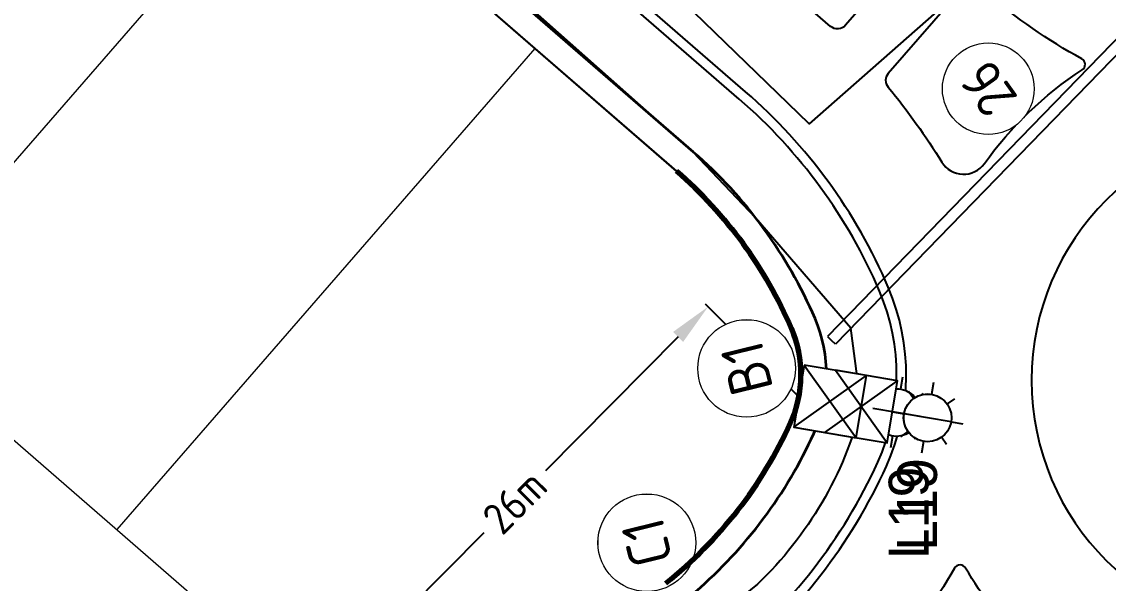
# Model space of a CAD drawing. Extents: x 294483 to 298631, y 6233899 to 6239242.
# Drawn here: x 296481 to 296532.1, y 6237065.2 to 6237091.6 of the extents above; entities that cross this region are included whole.
import ezdxf
from ezdxf.enums import TextEntityAlignment as Align

# ---------------------------------------------------------------- set-up
doc = ezdxf.new("R2010")
doc.units = 0
doc.header["$PDSIZE"] = -5
for name, color, linetype in [('_User Duct ID', 3, 'Continuous'), ('_USER_SITEPLAN', 7, 'Continuous'), ('_User_SLCP', 6, 'Continuous'), ('Duct_SP_NEW', 2, 'Continuous'), ('Equip_SP_SL_NEW', 2, 'Continuous'), ('Mains_HV_NEW_U72', 2, 'Continuous'), ('Mains_SL_NEW_C57', 2, 'Continuous'), ('Notes', 7, 'Continuous'), ('Notes_SP_NEW', 2, 'Continuous'), ('SupportsOH_SP_TR_HV_LV_SL_EXT', 7, 'Continuous'), ('SupportsUG_SP_LV_SL_NEW', 2, 'Continuous'), ('Trench_SP_NEW', 2, 'Continuous')]:
    doc.layers.add(name, color=color, linetype=linetype)
doc.styles.add('ieISOCP', font='isocp.shx')
doc.styles.add('POLE_LABEL', font='arial.ttf')
doc.styles.add('SL_LABEL', font='arial.ttf')
doc.styles.get("Standard").update_dxf_attribs({"font": 'isocp.shx'})
doc.linetypes.add('Cable 5', pattern='A,10,-1,["o",Standard,S=2,R=0,X=-1,Y=-0.7],-1e-05,["o",Standard,S=2,R=0,X=-0.2,Y=-0.7],-1.2', length=12.20001)
doc.linetypes.add('Cable New UG', pattern='A,7,-0.25,["x",Standard,S=2,R=0,X=0.2,Y=-0.8],-2.1', length=9.35)
doc.linetypes.add('IE Trench HV', pattern='A,7,-0.2,["/",Standard,S=3,R=0,X=0.6,Y=-1.4],-2.5', length=9.7)
doc.dimstyles.get("Standard").update_dxf_attribs({"dimtxt": 0.18, "dimasz": 0.18, "dimexe": 0.18, "dimexo": 0.0625, "dimgap": 0.09, "dimtad": 0, "dimtih": 1, "dimtoh": 1, "dimdec": 4, "dimzin": 0, "dimdsep": 46, "dimtxsty": 'Standard', "dimcen": 0.09, "dimadec": 0, "dimazin": 0, "dimtfac": 1, "dimtdec": 4, "dimtofl": 0, "dimtmove": 0, "dimatfit": 3, "dimfxl": 1, "dimtolj": 1, "dimtzin": 0, "dimarcsym": 0})

# ---------------------------------------------------------------- blocks, each defined once
blk = doc.blocks.new('*U64')
blk.add_line((0, 0), (0, 0))
for tag, p, flags in [('Z', (0, 0), 1), ('OPERATED_BY', (0, -9.607), 9)]:
    blk.add_attdef(tag, p, '', height=0.2, dxfattribs=dict(flags=flags))
at = {"style": 'SL_LABEL', "flags": 9}
blk.add_attdef('STREET_CODE', text='', height=0.2, dxfattribs=at).set_placement((0, -0.2), align=Align.MIDDLE_LEFT)
for tag, height, flags, p in [('CONSTRUCTED_VOLTAGE', 0.2, 9, (0, -0.4)), ('CONTROL_TYPE', 0.2, 9, (0, -0.6)), ('LANTERN_PURPOSE', 0.2, 9, (0, -0.8)), ('LANTERN_TYPE', 0.2, 9, (0, -1)), ('NO_PHASES', 0.2, 9, (0, -1.2)), ('OPERATING_VOLTAGE', 0.2, 9, (0, -1.4)), ('STATE', 0.2, 9, (0, -2)), ('ORIENTATION', 0.2, 9, (0, -1.6)), ('OWNED_BY', 0.2, 9, (0, -1.8)), ('LNUMBER', 2.5, 8, (1.2, -2.8)), ('USAGE', 0.2, 9, (0, -2.2)), ('CEXIST', 0.2, 9, (0, -2.4)), ('CNEW', 0.2, 9, (0, -2.6)), ('CNUMBER', 0.2, 9, (0, -2.8)), ('CREMOVE', 0.2, 9, (0, -3)), ('CREPLACE', 0.2, 9, (0, -3.2)), ('LKINGHEIGHT', 0.2, 9, (0, -3.4)), ('LBRACKET', 0.2, 9, (0, -3.6)), ('LBRACKETVOCAB', 0.2, 9, (0, -3.8)), ('LCATEGORY', 0.2, 9, (0, -4)), ('LCHARGE1', 0.2, 9, (0, -4.2)), ('LCHARGE1PERCENT', 0.2, 9, (0, -4.4)), ('LCHARGE2', 0.2, 9, (0, -4.6)), ('LCHARGE2PERCENT', 0.2, 9, (0, -4.8)), ('LCHARGE3', 0.2, 9, (0, -5)), ('LCHARGE3PERCENT', 0.2, 9, (0, -5.2)), ('LEXIST', 0.2, 9, (0, -5.4)), ('LLAMP', 0.2, 9, (0, -5.6)), ('LLAMPVOCAB', 0.2, 9, (0, -5.8)), ('LMAST', 0.2, 9, (0, -6)), ('LMASTVOCAB', 0.2, 9, (0, -6.2)), ('LNEW', 0.2, 9, (0, -6.4)), ('LANTNUMBER', 0.2, 9, (0, -6.6)), ('LOUTREACH', 0.2, 9, (0, -7)), ('LOUTREACHVOCAB', 0.2, 9, (0, -7.2)), ('LRATECODE', 0.2, 9, (0, -7.4)), ('LREMOVE', 0.2, 9, (0, -7.6)), ('LREPLACE', 0.2, 9, (0, -7.8)), ('LTYPE', 0.2, 9, (0, -8)), ('LTYPEVOCAB', 0.2, 9, (0, -8.2)), ('SUBURB', 0.2, 9, (0, -8.6)), ('STREETNAME', 0.2, 9, (0, -8.8)), ('LEGEND', 0.2, 9, (0, -8.4)), ('LOCATION', 0.2, 9, (0, -9)), ('NOTES', 0.2, 9, (0, -9.2)), ('MAINTAINED_BY', 0.2, 9, (0, -9.863))]:
    blk.add_attdef(tag, text='', height=height, dxfattribs=dict(flags=flags)).set_placement(p, align=Align.MIDDLE_LEFT)
at = {"color": 82, "lineweight": 25, "true_color": 0x23df20}
blk.add_wipeout([(0, 5.718), (-0.431, 5.655), (-0.855, 5.45), (-1.18, 5.144), (-1.354, 4.864), (-1.5, 4.218), (-1.332, 3.527), (-1.061, 3.157), (-0.611, 2.848), (0, 2.718), (0.665, 2.874), (1.06, 3.157), (1.353, 3.57), (1.5, 4.218), (1.393, 4.773), (1.06, 5.278), (0.638, 5.575)], dxfattribs=at)
for p, q in [((0, 5.718), (0, 6.468)), ((-1.459, 5.676), (-1.061, 5.278)), ((1.458, 5.676), (1.06, 5.278)), ((-2.25, 4.218), (-1.5, 4.218)), ((1.5, 4.218), (2.25, 4.218)), ((-1.459, 2.759), (-1.061, 3.157)), ((1.458, 2.759), (1.06, 3.157)), ((0, 0), (0, 2.721))]:
    blk.add_line(p, q)
blk.add_circle((0, 4.218), 1.5)
blk = doc.blocks.new('COLUMN_NEW')
for tag, height, flags, p in [('ASSET_NUM', 2.5, 8, (2, 2)), ('STREETNAME', 0.2, 9, (1.5, -2)), ('LOCATION', 0.2, 9, (1.5, -2.2)), ('NOTES', 0.2, 9, (1.5, -2.4)), ('LABEL_ALIGNMENT', 0.2, 9, (1.5, -2.6)), ('Z', 0.2, 1, (1.5, -2.8))]:
    blk.add_attdef(tag, text='', height=height, dxfattribs=dict(flags=flags)).set_placement(p, align=Align.MIDDLE_LEFT)
blk.add_wipeout([(-1.485, -1.485), (1.485, -1.485), (1.485, 1.485), (-1.485, 1.485)])
at = {"lineweight": -3}
blk.add_lwpolyline([(-1.485, -1.485), (1.485, -1.485), (1.485, 1.485), (-1.485, 1.485)], close=True, dxfattribs=at)
at = {"style": 'POLE_LABEL', "flags": 9}
blk.add_attdef('STRUCTURE_PLANT_NUMBER', text='', height=0.2, dxfattribs=at).set_placement((1.5, 0.242), align=Align.MIDDLE_LEFT)
at = {"flags": 9}
for tag, p in [('STREET_CODE', (1.5, 0)), ('COLUMN_TYPE', (1.5, -0.2)), ('OWNED_BY', (1.5, -0.4)), ('OPERATED_BY', (1.5, -0.6)), ('STATE', (1.5, -1)), ('MAINTAINED_BY', (1.5, -0.8)), ('USAGE', (1.5, -1.2)), ('LEGEND', (1.5, -1.4)), ('PARENT', (1.5, -1.6)), ('SUBURB', (1.5, -1.8))]:
    blk.add_attdef(tag, text='', height=0.2, dxfattribs=at).set_placement(p, align=Align.MIDDLE_LEFT)
blk = doc.blocks.new('*U88')
blk.add_line((0, 0), (0, 0))
for tag, p, flags in [('Z', (0, 0), 1), ('OPERATED_BY', (0, -9.607), 9)]:
    blk.add_attdef(tag, p, '', height=0.2, dxfattribs=dict(flags=flags))
at = {"style": 'SL_LABEL', "flags": 9}
blk.add_attdef('STREET_CODE', text='', height=0.2, dxfattribs=at).set_placement((0, -0.2), align=Align.MIDDLE_LEFT)
for tag, height, flags, p in [('CONSTRUCTED_VOLTAGE', 0.2, 9, (0, -0.4)), ('CONTROL_TYPE', 0.2, 9, (0, -0.6)), ('LANTERN_PURPOSE', 0.2, 9, (0, -0.8)), ('LANTERN_TYPE', 0.2, 9, (0, -1)), ('NO_PHASES', 0.2, 9, (0, -1.2)), ('OPERATING_VOLTAGE', 0.2, 9, (0, -1.4)), ('STATE', 0.2, 9, (0, -2)), ('ORIENTATION', 0.2, 9, (0, -1.6)), ('OWNED_BY', 0.2, 9, (0, -1.8)), ('LNUMBER', 2.5, 8, (1.2, -2.8)), ('USAGE', 0.2, 9, (0, -2.2)), ('CEXIST', 0.2, 9, (0, -2.4)), ('CNEW', 0.2, 9, (0, -2.6)), ('CNUMBER', 0.2, 9, (0, -2.8)), ('CREMOVE', 0.2, 9, (0, -3)), ('CREPLACE', 0.2, 9, (0, -3.2)), ('LKINGHEIGHT', 0.2, 9, (0, -3.4)), ('LBRACKET', 0.2, 9, (0, -3.6)), ('LBRACKETVOCAB', 0.2, 9, (0, -3.8)), ('LCATEGORY', 0.2, 9, (0, -4)), ('LCHARGE1', 0.2, 9, (0, -4.2)), ('LCHARGE1PERCENT', 0.2, 9, (0, -4.4)), ('LCHARGE2', 0.2, 9, (0, -4.6)), ('LCHARGE2PERCENT', 0.2, 9, (0, -4.8)), ('LCHARGE3', 0.2, 9, (0, -5)), ('LCHARGE3PERCENT', 0.2, 9, (0, -5.2)), ('LEXIST', 0.2, 9, (0, -5.4)), ('LLAMP', 0.2, 9, (0, -5.6)), ('LLAMPVOCAB', 0.2, 9, (0, -5.8)), ('LMAST', 0.2, 9, (0, -6)), ('LMASTVOCAB', 0.2, 9, (0, -6.2)), ('LNEW', 0.2, 9, (0, -6.4)), ('LANTNUMBER', 0.2, 9, (0, -6.6)), ('LOUTREACH', 0.2, 9, (0, -7)), ('LOUTREACHVOCAB', 0.2, 9, (0, -7.2)), ('LRATECODE', 0.2, 9, (0, -7.4)), ('LREMOVE', 0.2, 9, (0, -7.6)), ('LREPLACE', 0.2, 9, (0, -7.8)), ('LTYPE', 0.2, 9, (0, -8)), ('LTYPEVOCAB', 0.2, 9, (0, -8.2)), ('SUBURB', 0.2, 9, (0, -8.6)), ('STREETNAME', 0.2, 9, (0, -8.8)), ('LEGEND', 0.2, 9, (0, -8.4)), ('LOCATION', 0.2, 9, (0, -9)), ('NOTES', 0.2, 9, (0, -9.2)), ('MAINTAINED_BY', 0.2, 9, (0, -9.863))]:
    blk.add_attdef(tag, text='', height=height, dxfattribs=dict(flags=flags)).set_placement(p, align=Align.MIDDLE_LEFT)
at = {"color": 82, "lineweight": 25, "true_color": 0x23df20}
blk.add_wipeout([(0, 5.718), (-0.431, 5.655), (-0.855, 5.45), (-1.18, 5.144), (-1.354, 4.864), (-1.5, 4.218), (-1.332, 3.527), (-1.061, 3.157), (-0.611, 2.848), (0, 2.718), (0.665, 2.874), (1.06, 3.157), (1.353, 3.57), (1.5, 4.218), (1.393, 4.773), (1.06, 5.278), (0.638, 5.575)], dxfattribs=at)
for p, q in [((0, 5.718), (0, 6.468)), ((-1.459, 5.676), (-1.061, 5.278)), ((1.458, 5.676), (1.06, 5.278)), ((-2.25, 4.218), (-1.5, 4.218)), ((1.5, 4.218), (2.25, 4.218)), ((-1.459, 2.759), (-1.061, 3.157)), ((1.458, 2.759), (1.06, 3.157)), ((0, 0), (0, 2.721))]:
    blk.add_line(p, q)
blk.add_circle((0, 4.218), 1.5)
blk = doc.blocks.new('DUCT_INDICATOR')
at = {"color": 7, "lineweight": 9}
blk.add_attdef('CODE', text='', height=1.8, dxfattribs=at).set_placement((-4.396, 4.914), align=Align.MIDDLE_CENTER)
at = {"color": 7, "linetype": 'Continuous'}
blk.add_wipeout([(0, 2.874), (-0.984, 2.701), (-1.603, 2.386), (-2.177, 1.877), (-2.673, 1.056), (-2.874, 0), (-2.738, -0.873), (-2.4, -1.582), (-1.974, -2.089), (-1.133, -2.642), (-0.477, -2.834), (0.747, -2.775), (1.67, -2.339), (2.395, -1.589), (2.694, -1.002), (2.843, -0.422), (2.874, 0), (2.82, 0.556), (2.676, 1.05), (2.485, 1.444), (2.19, 1.862), (1.811, 2.232), (1.321, 2.553), (0.849, 2.746)], dxfattribs=at)
at = {"color": 7, "lineweight": 18}
blk.add_circle((0, 0), 2.874, dxfattribs=at)
at = {"color": 7, "lineweight": 9, "flags": 1}
blk.add_attdef('Z', (0, 0), '', height=0.2, dxfattribs=at)
blk = doc.blocks.new('*D235')
at = {"layer": 'Defpoints', "color": 0, "lineweight": 0, "transparency": 16777216}
for p in [(296513.256, 6237078.226), (296517.557, 6237073.961), (296499.366, 6237055.616)]:
    blk.add_point(p, dxfattribs=at)
at = {"layer": 'Notes', "color": 0, "lineweight": -2, "transparency": 16777216}
for p, q in [((296517.513, 6237074.005), (296513.128, 6237078.353)), ((296511.848, 6237076.806), (296505.601, 6237070.507)), ((296496.473, 6237061.302), (296502.719, 6237067.601)), ((296499.321, 6237055.66), (296494.937, 6237060.008))]:
    blk.add_line(p, q, dxfattribs=at)
at = {"layer": 'Notes', "color": 0, "lineweight": 0, "transparency": 16777216}
for points in [[(296511.611, 6237077.041), (296512.084, 6237076.571), (296513.256, 6237078.226)], [(296496.236, 6237061.537), (296496.709, 6237061.067), (296495.064, 6237059.882)]]:
    blk.add_solid(points, dxfattribs=at)
at = {"layer": 'Notes', "color": 0, "transparency": 16777216, "insert": (296504.16, 6237069.054), "char_height": 1.5, "attachment_point": 5, "rotation": 45.2392}
blk.add_mtext('\\A1;26m', dxfattribs=at)

msp = doc.modelspace()

# ---------------------------------------------------------------- linework, layer by layer
at = {"layer": 'Duct_SP_NEW'}
for p, q in [((296537.93651, 6237096.47251), (296518.87128, 6237076.82083)), ((296538.30973, 6237096.11043), (296519.2445, 6237076.45875)), ((296518.87128, 6237076.82083), (296519.05789, 6237076.63979)), ((296519.2445, 6237076.45875), (296519.05789, 6237076.63979))]:
    msp.add_line(p, q, dxfattribs=at)
at = {"layer": 'Mains_HV_NEW_U72', "color": 10, "linetype": 'Cable New UG', "ltscale": 0.75, "flags": 128}
msp.add_lwpolyline([(296438.14623, 6236821.03112), (296438.14623, 6236821.03112), (296427.83879, 6236794.56024), (296427.83879, 6236794.56024), (296407.77228, 6236795.18704), (296403.81296, 6236803.76998, -0.05031578), (296437.98943, 6236863.26379), (296425.69102, 6236871.15594), (296424.1553, 6236880.37949), (296384.11052, 6236908.83828), (296377.87732, 6236908.03257), (296391.82564, 6236926.75584), (296391.83243, 6236930.22764), (296467.05043, 6237003.85133), (296525.69234, 6237049.39121, -0.07848143), (296534.71668, 6237053.64081, -0.09539802), (296538.37598, 6237053.62302), (296568.04955, 6237077.78022), (296543.40511, 6237109.21311), (296518.00278, 6237086.834), (296506.17473, 6237098.32044)], format="xyb", dxfattribs=at)
at = {"layer": 'Mains_SL_NEW_C57', "color": 2, "linetype": 'Cable 5', "ltscale": 0.5, "elevation": 12, "flags": 128}
msp.add_lwpolyline([(296520.46067, 6237073.52197), (296519.97389, 6237077.21057), (296515.49065, 6237082.41302), (296512.56145, 6237085.50968), (296492.86841, 6237102.97928), (296434.33686, 6237153.78068), (296381.38244, 6237199.84732)], dxfattribs=at)
msp.add_lwpolyline([(296520.46067, 6237073.52197, -0.14013285), (296515.58438, 6237065.16133), (296489.29273, 6237043.84448), (296436.19798, 6237001.1472, 0.044848), (296396.45053, 6236963.04887, 0.05675932), (296342.44768, 6236891.61321), (296325.02173, 6236860.40955), (296306.34047, 6236818.52318), (296294.83664, 6236813.90097, 0.05616407), (296271.41304, 6236821.48532)], format="xyb", dxfattribs=at)
at = {"layer": 'Notes', "lineweight": 9}
for p, q in [((296474.1275, 6237077.55504), (296493.79179, 6237100.21152)), ((296505.11036, 6237090.38777), (296485.44608, 6237067.73129)), ((296472.2489, 6237079.18555), (296499.3392, 6237055.67301))]:
    msp.add_line(p, q, dxfattribs=at)
at = {"layer": 'Notes'}
for p, q in [((296493.79179, 6237100.21152), (296505.11036, 6237090.38777)), ((296505.11036, 6237090.38777), (296511.77489, 6237084.60341))]:
    msp.add_line(p, q, dxfattribs=at)
at = {"layer": 'Notes', "color": 254, "true_color": 0xd1d1d1, "flags": 128}
for points in [[(296370.29804, 6237228.44928), (296522.95259, 6237095.95551, -0.41421356), (296523.00246, 6237095.25016), (296519.72508, 6237091.47408, -0.41421356), (296519.01973, 6237091.42421), (296366.36518, 6237223.91798)], [(296524.01338, 6237058.61118, -0.02912881), (296527.76958, 6237060.3348, 0.54331504), (296528.17638, 6237062.30682, -0.06567317), (296525.36702, 6237065.92066, 0.57473691), (296524.84858, 6237065.91956, -0.0446251), (296521.71551, 6237061.4804, 0.35885263), (296521.70616, 6237060.84465), (296523.3882, 6237058.7405, 0.36074967), (296524.01338, 6237058.61118)]]:
    msp.add_lwpolyline(points, format="xyb", dxfattribs=at)
at = {"layer": 'Notes', "color": 254, "true_color": 0xd1d1d1}
msp.add_lwpolyline([(296515.01977, 6237088.34149), (296363.12057, 6237220.17966)], dxfattribs=at)
at = {"layer": 'Notes', "color": 254, "true_color": 0xd1d1d1, "flags": 128}
msp.add_lwpolyline([(296514.72481, 6237088.00164), (296362.82561, 6237219.83981)], dxfattribs=at)
at = {"layer": 'Notes', "flags": 128}
msp.add_lwpolyline([(296511.77516, 6237084.60317), (296359.87597, 6237216.44134)], dxfattribs=at)
at = {"layer": 'Notes', "color": 254, "true_color": 0xd1d1d1, "flags": 128}
msp.add_lwpolyline([(296526.3823, 6237092.99199), (296525.97997, 6237093.34112, 0.41421363), (296525.27463, 6237093.29125), (296521.73034, 6237089.20765, 0.36736919), (296521.72342, 6237088.56032, -0.03572851), (296524.25165, 6237085.03393, 0.53620368), (296526.24939, 6237084.96231, -0.09193387), (296530.85201, 6237089.38256, 0.56552409), (296530.83124, 6237089.89632, -0.05349898)], format="xyb", close=True, dxfattribs=at)
at = {"layer": 'Notes', "color": 254, "true_color": 0xd1d1d1}
for points in [[(296514.35353, 6237061.33824, 0.11832036), (296521.64482, 6237070.71593, 0.21054468), (296521.73166, 6237079.14268, 0.11329871), (296515.01946, 6237088.34176, 0.11329871)], [(296514.07255, 6237061.68974, 0.11832036), (296521.23491, 6237070.90161, 0.21054468), (296521.31802, 6237078.96549, 0.11329871), (296514.7245, 6237088.00191)], [(296528.46927, 6237074.76211, 1), (296552.46927, 6237074.76211, 1), (296528.46927, 6237074.76211)]]:
    msp.add_lwpolyline(points, format="xyb", dxfattribs=at)
at = {"layer": 'Notes', "flags": 128}
msp.add_lwpolyline([(296511.26272, 6237065.20468, 0.11832036), (296517.13586, 6237072.75842, 0.21054468), (296517.18156, 6237077.19355, 0.11329871), (296511.77489, 6237084.60341, 0.11329871)], format="xyb", dxfattribs=at)
at = {"layer": 'Trench_SP_NEW', "color": 10, "linetype": 'IE Trench HV', "lineweight": 35, "ltscale": 0.35, "flags": 128}
msp.add_lwpolyline([(296512.56173, 6237085.50943), (296381.12868, 6237199.55481)], dxfattribs=at)
msp.add_lwpolyline([(296512.67316, 6237064.81772, 0.10828179), (296518.22894, 6237072.26327, 0.21054468), (296518.28462, 6237077.66607, 0.11329871), (296512.56145, 6237085.50968, 0.11329871)], format="xyb", dxfattribs=at)

# ---------------------------------------------------------------- dimensions: what is measured, and where the dimension line sits
at = {"layer": 'Notes'}
dim = msp.add_aligned_dim(p1=(296499.36555, 6237055.6163), p2=(296517.55728, 6237073.96055), distance=6.05754, text='26m', dimstyle='Standard', override={"dimtxt": 1.5, "dimasz": 2, "dimgap": 0.5, "dimtih": 0}, dxfattribs=at)
dim.commit()
dim.dimension.update_dxf_attribs({"geometry": '*D235', "text_midpoint": (296504.16024, 6237069.05383)})

# ---------------------------------------------------------------- next in the draw order: block references
at = {"layer": '_User Duct ID'}
ref = msp.add_blockref('DUCT_INDICATOR', (296510.37415, 6237067.11674), dxfattribs=dict(at, xscale=0.8, yscale=0.8, zscale=0.8, rotation=103.8615259150568))
ref.add_attrib('CODE', 'C1', dxfattribs={"layer": '0', "height": 2, "rotation": 103.861526}).set_placement((296510.37415, 6237067.11674), align=Align.MIDDLE_CENTER)
at = {"layer": 'Equip_SP_SL_NEW', "linetype": 'Continuous'}
ref = msp.add_blockref('*U64', (296518.99653, 6237073.76998, 12), dxfattribs=dict(at, xscale=0.7500000000000002, yscale=0.7500000000000002, zscale=0.7500000000000002, rotation=260.4082912543932))
ref.add_attrib('ASSET_NUM', 'L19', dxfattribs={"layer": 'SupportsOH_SP_TR_HV_LV_SL_EXT', "height": 1.875, "rotation": 90, "style": 'SL_LABEL'}).set_placement((296522.68792, 6237066.33111, 12), align=Align.MIDDLE_LEFT)
at = {"layer": 'Notes_SP_NEW', "color": 7, "lineweight": 15, "ltscale": 0.5}
ref = msp.add_blockref('DUCT_INDICATOR', (296526.43284, 6237088.48809), dxfattribs=dict(at, xscale=0.7499999999999999, yscale=0.7499999999999999, rotation=125.4457753592391))
ref.add_attrib('CODE', '26', dxfattribs={"color": 7, "height": 1.875, "rotation": 125.445775, "style": 'ieISOCP'}).set_placement((296526.43284, 6237088.48809), align=Align.MIDDLE_CENTER)

# ---------------------------------------------------------------- next in the draw order: block references
at = {"layer": '_User_SLCP', "color": 0, "lineweight": 15}
ref = msp.add_blockref('*U88', (296520.46032, 6237073.52203, 12), dxfattribs=dict(at, xscale=0.7500000000000002, yscale=0.7500000000000002, zscale=0.7500000000000002, rotation=260.4082912543932))
ref.add_attrib('ASSET_NUM', 'L19', dxfattribs={"layer": 'SupportsOH_SP_TR_HV_LV_SL_EXT', "height": 1.875, "rotation": 90, "style": 'SL_LABEL'}).set_placement((296523.08458, 6237066.72797, 12), align=Align.MIDDLE_LEFT)

# ---------------------------------------------------------------- next in the draw order: linework, layer by layer
at = {"layer": '_User_SLCP', "color": 7, "ltscale": 0.5, "flags": 128}
msp.add_lwpolyline([(296524.68878, 6237072.8077), (296522.4702, 6237073.18238)], dxfattribs=at)

# ---------------------------------------------------------------- next in the draw order: block references
at = {"layer": '_User_SLCP', "color": 0, "lineweight": 15, "rotation": 260.4082912543932}
msp.add_blockref('COLUMN_NEW', (296520.46032, 6237073.52203, 12), dxfattribs=at)

# ---------------------------------------------------------------- next in the draw order: linework, layer by layer
at = {"layer": '_USER_SITEPLAN', "color": 7, "ltscale": 0.5, "elevation": 12, "flags": 128}
msp.add_lwpolyline([(296523.22489, 6237073.05508), (296521.00631, 6237073.42976)], dxfattribs=at)

# ---------------------------------------------------------------- next in the draw order: block references
at = {"layer": 'SupportsUG_SP_LV_SL_NEW', "rotation": 260.4082912543932}
msp.add_blockref('COLUMN_NEW', (296518.99653, 6237073.76998, 12), dxfattribs=at)

# ---------------------------------------------------------------- next in the draw order: linework, layer by layer
at = {"layer": '_USER_SITEPLAN', "color": 7, "ltscale": 0.5, "elevation": 12, "flags": 128}
for points in [[(296517.77973, 6237075.48166), (296520.21323, 6237072.05773)], [(296517.28519, 6237072.55312), (296520.70811, 6237074.98621)]]:
    msp.add_lwpolyline(points, dxfattribs=at)
at = {"layer": '_User_SLCP', "color": 7, "ltscale": 0.5, "flags": 128}
for points in [[(296519.24362, 6237075.23428), (296521.67712, 6237071.81035)], [(296518.74909, 6237072.30574), (296522.172, 6237074.73883)]]:
    msp.add_lwpolyline(points, dxfattribs=at)

# ---------------------------------------------------------------- next in the draw order: block references
at = {"layer": '_User Duct ID'}
ref = msp.add_blockref('DUCT_INDICATOR', (296515.0694, 6237075.32484), dxfattribs=dict(at, xscale=0.8, yscale=0.8, zscale=0.8, rotation=103.8615259150568))
ref.add_attrib('CODE', 'B1', dxfattribs={"layer": '0', "height": 2, "rotation": 103.861526}).set_placement((296515.0694, 6237075.32484), align=Align.MIDDLE_CENTER)

# ---------------------------------------------------------------- next in the draw order: linework, layer by layer
at = {"layer": 'Notes', "lineweight": 70}
for centre, radius, start, end in [((296498.33783, 6237069.12149), 20.49986, 23.188781, 49.044675), ((296512.1259, 6237075.02785), 5.5, 335.630206, 23.188869), ((296498.46238, 6237081.21722), 20.5, 308.638668, 335.630206)]:
    msp.add_arc(centre, radius, start, end, dxfattribs=at)

doc.saveas('drawing.dxf')
